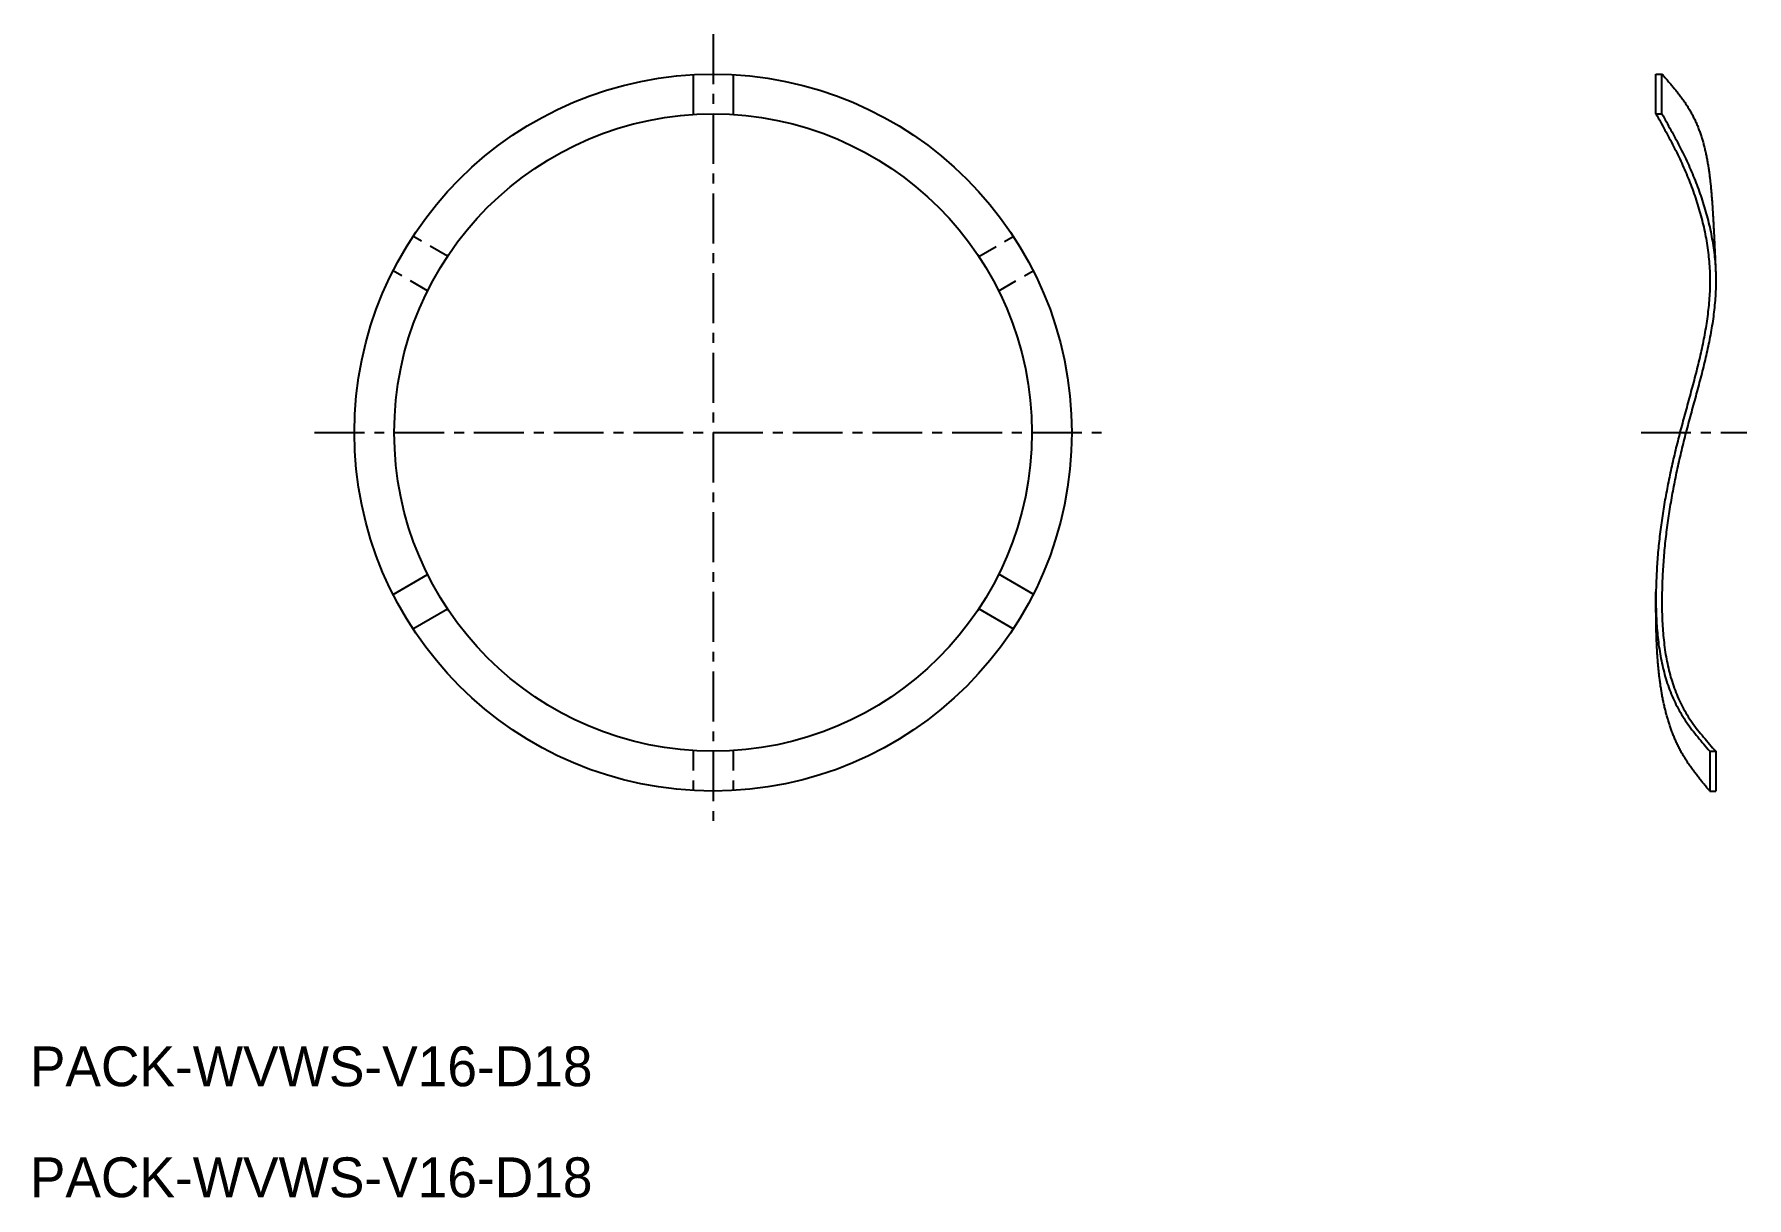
# Model space of a CAD drawing. Extents: x 74.2 to 117.2, y 14.3 to 43.5.
import ezdxf

# ---------------------------------------------------------------- set-up
doc = ezdxf.new("R2010")
doc.units = 0
doc.linetypes.add('CENTER', pattern=[2, 1.25, -0.25, 0.25, -0.25])
doc.linetypes.add('DASHED', pattern=[0.75, 0.5, -0.25])
doc.layers.get('0').update_dxf_attribs({"linetype": 'CONTINUOUS'})
doc.layers.add('CENTER', color=1, linetype='CENTER')

msp = doc.modelspace()

# ---------------------------------------------------------------- linework, layer by layer
at = {"color": 7, "linetype": 'CONTINUOUS'}
for p, q in [((90.767, 42.47), (90.767, 41.469)), ((91.767, 42.47), (91.767, 41.468)), ((114.924, 42.484), (115.074, 42.484)), ((114.924, 41.484), (114.924, 42.484)), ((115.074, 41.484), (115.074, 42.484)), ((114.924, 41.484), (115.074, 41.484)), ((83.233, 29.423), (84.1, 29.924)), ((99.297, 29.425), (98.43, 29.926)), ((83.733, 28.557), (84.6, 29.058)), ((98.797, 28.559), (97.93, 29.06)), ((116.274, 25.484), (116.274, 24.484)), ((116.274, 25.484), (116.424, 25.484)), ((116.424, 25.484), (116.424, 24.484)), ((116.274, 24.484), (116.424, 24.484))]:
    msp.add_line(p, q, dxfattribs=at)
at = {"color": 3, "linetype": 'DASHED'}
for p, q in [((84.6, 37.91), (83.733, 38.411)), ((97.93, 37.908), (98.797, 38.409)), ((84.1, 37.044), (83.233, 37.545)), ((98.43, 37.042), (99.297, 37.543)), ((90.767, 25.5), (90.767, 24.498)), ((91.767, 25.5), (91.767, 24.498))]:
    msp.add_line(p, q, dxfattribs=at)
at = {"color": 7}
for points in [[(115.074, 42.484, 0), (115.092, 42.463, 0), (115.111, 42.442, 0), (115.129, 42.421, 0), (115.148, 42.399, 0), (115.166, 42.378, 0), (115.185, 42.357, 0), (115.203, 42.336, 0), (115.221, 42.314, 0), (115.24, 42.293, 0), (115.258, 42.272, 0), (115.276, 42.251, 0), (115.294, 42.229, 0), (115.313, 42.208, 0), (115.331, 42.186, 0), (115.349, 42.165, 0), (115.366, 42.143, 0), (115.384, 42.122, 0), (115.402, 42.1, 0), (115.419, 42.078, 0), (115.437, 42.057, 0), (115.454, 42.035, 0), (115.472, 42.013, 0), (115.489, 41.991, 0), (115.506, 41.969, 0), (115.523, 41.947, 0), (115.539, 41.925, 0), (115.556, 41.903, 0), (115.572, 41.88, 0), (115.589, 41.858, 0), (115.605, 41.836, 0), (115.621, 41.813, 0), (115.636, 41.79, 0), (115.652, 41.768, 0), (115.667, 41.745, 0), (115.683, 41.722, 0), (115.698, 41.699, 0), (115.712, 41.676, 0), (115.727, 41.653, 0), (115.741, 41.629, 0), (115.756, 41.606, 0), (115.77, 41.582, 0), (115.783, 41.559, 0), (115.797, 41.535, 0), (115.81, 41.511, 0), (115.823, 41.487, 0), (115.836, 41.463, 0), (115.848, 41.438, 0), (115.861, 41.414, 0), (115.873, 41.389, 0), (115.885, 41.365, 0), (115.897, 41.34, 0), (115.908, 41.315, 0), (115.919, 41.29, 0), (115.931, 41.265, 0), (115.941, 41.24, 0), (115.952, 41.215, 0), (115.963, 41.19, 0), (115.973, 41.164, 0), (115.983, 41.139, 0), (115.993, 41.113, 0), (116.002, 41.087, 0), (116.012, 41.062, 0), (116.021, 41.036, 0), (116.03, 41.01, 0), (116.039, 40.983, 0), (116.048, 40.957, 0), (116.057, 40.931, 0), (116.065, 40.905, 0), (116.073, 40.878, 0), (116.081, 40.852, 0), (116.089, 40.825, 0), (116.097, 40.799, 0), (116.105, 40.772, 0), (116.112, 40.745, 0), (116.119, 40.718, 0), (116.126, 40.691, 0), (116.133, 40.664, 0), (116.14, 40.637, 0), (116.147, 40.61, 0), (116.153, 40.583, 0), (116.16, 40.556, 0), (116.166, 40.529, 0), (116.172, 40.501, 0), (116.178, 40.474, 0), (116.184, 40.446, 0), (116.189, 40.419, 0), (116.195, 40.391, 0), (116.2, 40.364, 0), (116.205, 40.336, 0), (116.21, 40.308, 0), (116.215, 40.28, 0), (116.22, 40.253, 0), (116.225, 40.225, 0), (116.23, 40.197, 0), (116.234, 40.169, 0), (116.239, 40.141, 0), (116.243, 40.113, 0), (116.247, 40.085, 0), (116.251, 40.057, 0), (116.255, 40.029, 0), (116.259, 40.001, 0), (116.263, 39.972, 0), (116.266, 39.944, 0), (116.27, 39.916, 0), (116.274, 39.888, 0), (116.277, 39.859, 0), (116.28, 39.831, 0), (116.284, 39.803, 0), (116.287, 39.775, 0), (116.29, 39.746, 0), (116.293, 39.718, 0), (116.296, 39.69, 0), (116.299, 39.661, 0), (116.301, 39.633, 0), (116.304, 39.604, 0), (116.307, 39.576, 0), (116.309, 39.548, 0), (116.312, 39.519, 0), (116.314, 39.491, 0), (116.317, 39.462, 0), (116.319, 39.434, 0), (116.321, 39.406, 0), (116.323, 39.377, 0), (116.326, 39.349, 0), (116.328, 39.321, 0), (116.33, 39.292, 0), (116.332, 39.264, 0), (116.334, 39.235, 0), (116.336, 39.207, 0), (116.338, 39.179, 0), (116.34, 39.15, 0), (116.342, 39.122, 0), (116.343, 39.094, 0), (116.345, 39.066, 0), (116.347, 39.037, 0), (116.349, 39.009, 0), (116.35, 38.981, 0), (116.352, 38.953, 0), (116.354, 38.925, 0), (116.356, 38.897, 0), (116.357, 38.869, 0), (116.359, 38.841, 0), (116.361, 38.813, 0), (116.362, 38.785, 0), (116.364, 38.757, 0), (116.365, 38.729, 0), (116.367, 38.701, 0), (116.368, 38.673, 0), (116.37, 38.645, 0), (116.371, 38.617, 0), (116.373, 38.589, 0), (116.374, 38.561, 0), (116.376, 38.533, 0), (116.377, 38.506, 0), (116.379, 38.478, 0), (116.38, 38.45, 0), (116.381, 38.422, 0), (116.383, 38.395, 0), (116.384, 38.367, 0), (116.386, 38.339, 0), (116.387, 38.311, 0), (116.388, 38.284, 0), (116.39, 38.256, 0), (116.391, 38.228, 0), (116.392, 38.201, 0), (116.394, 38.173, 0), (116.395, 38.145, 0), (116.396, 38.118, 0), (116.397, 38.09, 0), (116.399, 38.062, 0), (116.4, 38.035, 0), (116.401, 38.007, 0), (116.402, 37.98, 0), (116.404, 37.952, 0), (116.405, 37.925, 0), (116.406, 37.897, 0), (116.407, 37.869, 0), (116.408, 37.842, 0), (116.41, 37.814, 0), (116.411, 37.787, 0), (116.412, 37.759, 0), (116.413, 37.732, 0), (116.414, 37.704, 0), (116.415, 37.677, 0), (116.417, 37.649, 0), (116.418, 37.622, 0), (116.419, 37.594, 0), (116.42, 37.567, 0), (116.421, 37.539, 0), (116.422, 37.512, 0), (116.424, 37.484, 0)], [(114.924, 41.484, 0), (114.952, 41.434, 0), (114.98, 41.383, 0), (115.008, 41.332, 0), (115.036, 41.282, 0), (115.064, 41.231, 0), (115.092, 41.18, 0), (115.12, 41.129, 0), (115.148, 41.078, 0), (115.176, 41.027, 0), (115.203, 40.976, 0), (115.231, 40.925, 0), (115.258, 40.874, 0), (115.285, 40.823, 0), (115.312, 40.771, 0), (115.339, 40.719, 0), (115.365, 40.668, 0), (115.392, 40.616, 0), (115.418, 40.564, 0), (115.444, 40.512, 0), (115.469, 40.459, 0), (115.495, 40.407, 0), (115.52, 40.354, 0), (115.545, 40.301, 0), (115.569, 40.248, 0), (115.593, 40.195, 0), (115.617, 40.141, 0), (115.641, 40.087, 0), (115.664, 40.033, 0), (115.687, 39.979, 0), (115.709, 39.925, 0), (115.732, 39.871, 0), (115.753, 39.816, 0), (115.775, 39.761, 0), (115.796, 39.706, 0), (115.817, 39.651, 0), (115.837, 39.596, 0), (115.857, 39.541, 0), (115.877, 39.485, 0), (115.896, 39.43, 0), (115.915, 39.374, 0), (115.933, 39.318, 0), (115.951, 39.262, 0), (115.969, 39.206, 0), (115.986, 39.15, 0), (116.003, 39.093, 0), (116.019, 39.037, 0), (116.035, 38.98, 0), (116.051, 38.924, 0), (116.066, 38.867, 0), (116.08, 38.81, 0), (116.094, 38.753, 0), (116.108, 38.696, 0), (116.121, 38.639, 0), (116.133, 38.582, 0), (116.146, 38.525, 0), (116.157, 38.468, 0), (116.168, 38.41, 0), (116.179, 38.353, 0), (116.189, 38.296, 0), (116.199, 38.238, 0), (116.208, 38.181, 0), (116.216, 38.123, 0), (116.224, 38.066, 0), (116.232, 38.008, 0), (116.239, 37.95, 0), (116.245, 37.893, 0), (116.251, 37.835, 0), (116.256, 37.778, 0), (116.261, 37.72, 0), (116.265, 37.662, 0), (116.268, 37.605, 0), (116.271, 37.547, 0), (116.273, 37.489, 0), (116.275, 37.432, 0), (116.276, 37.374, 0), (116.277, 37.317, 0), (116.277, 37.259, 0), (116.276, 37.202, 0), (116.275, 37.144, 0), (116.273, 37.087, 0), (116.271, 37.029, 0), (116.268, 36.971, 0), (116.265, 36.914, 0), (116.261, 36.857, 0), (116.257, 36.799, 0), (116.252, 36.742, 0), (116.247, 36.684, 0), (116.241, 36.627, 0), (116.235, 36.57, 0), (116.228, 36.512, 0), (116.221, 36.455, 0), (116.214, 36.398, 0), (116.206, 36.34, 0), (116.198, 36.283, 0), (116.189, 36.226, 0), (116.18, 36.169, 0), (116.171, 36.111, 0), (116.161, 36.054, 0), (116.151, 35.997, 0), (116.14, 35.94, 0), (116.13, 35.883, 0), (116.119, 35.825, 0), (116.107, 35.768, 0), (116.096, 35.711, 0), (116.084, 35.654, 0), (116.071, 35.597, 0), (116.059, 35.54, 0), (116.046, 35.483, 0), (116.033, 35.426, 0), (116.02, 35.369, 0), (116.007, 35.312, 0), (115.993, 35.255, 0), (115.979, 35.198, 0), (115.965, 35.141, 0), (115.951, 35.084, 0), (115.937, 35.027, 0), (115.923, 34.97, 0), (115.908, 34.913, 0), (115.893, 34.856, 0), (115.878, 34.799, 0), (115.863, 34.742, 0), (115.848, 34.685, 0), (115.833, 34.628, 0), (115.818, 34.571, 0), (115.802, 34.515, 0), (115.787, 34.458, 0), (115.772, 34.401, 0), (115.756, 34.344, 0), (115.741, 34.287, 0), (115.725, 34.23, 0), (115.709, 34.174, 0), (115.694, 34.117, 0), (115.678, 34.06, 0), (115.663, 34.004, 0), (115.647, 33.947, 0), (115.632, 33.89, 0), (115.617, 33.833, 0), (115.601, 33.777, 0), (115.586, 33.72, 0), (115.571, 33.663, 0), (115.556, 33.607, 0), (115.541, 33.55, 0), (115.526, 33.493, 0), (115.511, 33.437, 0), (115.497, 33.38, 0), (115.482, 33.324, 0), (115.468, 33.267, 0), (115.454, 33.21, 0), (115.44, 33.154, 0), (115.426, 33.097, 0), (115.412, 33.041, 0), (115.399, 32.984, 0), (115.385, 32.927, 0), (115.372, 32.871, 0), (115.359, 32.814, 0), (115.346, 32.758, 0), (115.333, 32.701, 0), (115.32, 32.644, 0), (115.308, 32.588, 0), (115.295, 32.531, 0), (115.283, 32.474, 0), (115.271, 32.418, 0), (115.259, 32.361, 0), (115.247, 32.304, 0), (115.236, 32.248, 0), (115.225, 32.191, 0), (115.213, 32.134, 0), (115.202, 32.077, 0), (115.192, 32.02, 0), (115.181, 31.964, 0), (115.17, 31.907, 0), (115.16, 31.85, 0), (115.15, 31.793, 0), (115.14, 31.736, 0), (115.13, 31.679, 0), (115.121, 31.622, 0), (115.112, 31.565, 0), (115.103, 31.508, 0), (115.094, 31.451, 0), (115.085, 31.393, 0), (115.076, 31.336, 0), (115.068, 31.279, 0), (115.06, 31.221, 0), (115.052, 31.164, 0), (115.044, 31.107, 0), (115.037, 31.049, 0), (115.03, 30.992, 0), (115.023, 30.934, 0), (115.016, 30.876, 0), (115.009, 30.819, 0), (115.003, 30.761, 0), (114.997, 30.703, 0), (114.991, 30.645, 0), (114.985, 30.587, 0), (114.98, 30.529, 0), (114.974, 30.471, 0), (114.969, 30.413, 0), (114.965, 30.355, 0), (114.96, 30.297, 0), (114.956, 30.238, 0), (114.952, 30.18, 0), (114.948, 30.121, 0), (114.945, 30.063, 0), (114.941, 30.004, 0), (114.938, 29.945, 0), (114.936, 29.887, 0), (114.933, 29.828, 0), (114.931, 29.769, 0), (114.929, 29.71, 0), (114.927, 29.651, 0), (114.926, 29.591, 0), (114.924, 29.532, 0), (114.923, 29.473, 0), (114.923, 29.413, 0), (114.922, 29.354, 0), (114.922, 29.294, 0), (114.923, 29.234, 0), (114.923, 29.174, 0), (114.924, 29.115, 0), (114.925, 29.055, 0), (114.927, 28.995, 0), (114.929, 28.935, 0), (114.931, 28.875, 0), (114.933, 28.816, 0), (114.937, 28.756, 0), (114.94, 28.696, 0), (114.944, 28.636, 0), (114.948, 28.577, 0), (114.953, 28.517, 0), (114.958, 28.457, 0), (114.964, 28.398, 0), (114.97, 28.339, 0), (114.976, 28.279, 0), (114.983, 28.22, 0), (114.991, 28.162, 0), (114.999, 28.103, 0), (115.008, 28.044, 0), (115.017, 27.985, 0), (115.027, 27.927, 0), (115.037, 27.869, 0), (115.048, 27.811, 0), (115.059, 27.753, 0), (115.071, 27.696, 0), (115.084, 27.638, 0), (115.097, 27.581, 0), (115.111, 27.524, 0), (115.125, 27.468, 0), (115.14, 27.412, 0), (115.156, 27.355, 0), (115.173, 27.3, 0), (115.19, 27.244, 0), (115.208, 27.189, 0), (115.226, 27.134, 0), (115.245, 27.08, 0), (115.265, 27.026, 0), (115.286, 26.972, 0), (115.307, 26.918, 0), (115.33, 26.865, 0), (115.353, 26.812, 0), (115.376, 26.76, 0), (115.401, 26.708, 0), (115.426, 26.657, 0), (115.452, 26.606, 0), (115.479, 26.555, 0), (115.507, 26.505, 0), (115.536, 26.455, 0), (115.565, 26.406, 0), (115.596, 26.357, 0), (115.627, 26.308, 0), (115.658, 26.26, 0), (115.691, 26.213, 0), (115.724, 26.165, 0), (115.758, 26.119, 0), (115.792, 26.072, 0), (115.827, 26.026, 0), (115.863, 25.98, 0), (115.899, 25.934, 0), (115.935, 25.888, 0), (115.972, 25.843, 0), (116.009, 25.797, 0), (116.046, 25.752, 0), (116.084, 25.707, 0), (116.121, 25.663, 0), (116.159, 25.618, 0), (116.197, 25.573, 0), (116.235, 25.529, 0), (116.274, 25.484, 0)], [(115.074, 41.484, 0), (115.102, 41.434, 0), (115.13, 41.383, 0), (115.158, 41.332, 0), (115.186, 41.281, 0), (115.214, 41.231, 0), (115.242, 41.18, 0), (115.27, 41.129, 0), (115.298, 41.078, 0), (115.326, 41.027, 0), (115.353, 40.976, 0), (115.381, 40.925, 0), (115.408, 40.874, 0), (115.435, 40.822, 0), (115.462, 40.771, 0), (115.489, 40.719, 0), (115.515, 40.667, 0), (115.542, 40.615, 0), (115.568, 40.563, 0), (115.594, 40.511, 0), (115.62, 40.459, 0), (115.645, 40.406, 0), (115.67, 40.353, 0), (115.695, 40.3, 0), (115.719, 40.247, 0), (115.744, 40.194, 0), (115.767, 40.14, 0), (115.791, 40.087, 0), (115.814, 40.033, 0), (115.837, 39.979, 0), (115.86, 39.924, 0), (115.882, 39.87, 0), (115.904, 39.815, 0), (115.925, 39.761, 0), (115.946, 39.706, 0), (115.967, 39.651, 0), (115.988, 39.595, 0), (116.008, 39.54, 0), (116.027, 39.484, 0), (116.047, 39.429, 0), (116.065, 39.373, 0), (116.084, 39.317, 0), (116.102, 39.261, 0), (116.119, 39.205, 0), (116.137, 39.149, 0), (116.153, 39.092, 0), (116.17, 39.036, 0), (116.186, 38.979, 0), (116.201, 38.923, 0), (116.216, 38.866, 0), (116.231, 38.809, 0), (116.245, 38.752, 0), (116.258, 38.695, 0), (116.271, 38.638, 0), (116.284, 38.581, 0), (116.296, 38.524, 0), (116.308, 38.466, 0), (116.319, 38.409, 0), (116.329, 38.352, 0), (116.34, 38.294, 0), (116.349, 38.237, 0), (116.358, 38.179, 0), (116.367, 38.122, 0), (116.375, 38.064, 0), (116.382, 38.007, 0), (116.389, 37.949, 0), (116.395, 37.891, 0), (116.401, 37.834, 0), (116.406, 37.776, 0), (116.411, 37.718, 0), (116.415, 37.66, 0), (116.418, 37.603, 0), (116.421, 37.545, 0), (116.423, 37.487, 0), (116.425, 37.43, 0), (116.426, 37.372, 0), (116.427, 37.315, 0), (116.427, 37.257, 0), (116.426, 37.2, 0), (116.425, 37.142, 0), (116.423, 37.084, 0), (116.42, 37.027, 0), (116.418, 36.969, 0), (116.414, 36.912, 0), (116.41, 36.854, 0), (116.406, 36.797, 0), (116.401, 36.739, 0), (116.396, 36.682, 0), (116.39, 36.625, 0), (116.384, 36.567, 0), (116.377, 36.51, 0), (116.37, 36.453, 0), (116.363, 36.395, 0), (116.355, 36.338, 0), (116.347, 36.281, 0), (116.338, 36.223, 0), (116.329, 36.166, 0), (116.319, 36.109, 0), (116.31, 36.051, 0), (116.299, 35.994, 0), (116.289, 35.937, 0), (116.278, 35.88, 0), (116.267, 35.822, 0), (116.256, 35.765, 0), (116.244, 35.708, 0), (116.232, 35.651, 0), (116.22, 35.594, 0), (116.207, 35.537, 0), (116.195, 35.48, 0), (116.182, 35.422, 0), (116.169, 35.365, 0), (116.155, 35.308, 0), (116.141, 35.251, 0), (116.128, 35.194, 0), (116.114, 35.137, 0), (116.1, 35.08, 0), (116.085, 35.023, 0), (116.071, 34.966, 0), (116.056, 34.909, 0), (116.041, 34.852, 0), (116.026, 34.795, 0), (116.011, 34.739, 0), (115.996, 34.682, 0), (115.981, 34.625, 0), (115.966, 34.568, 0), (115.951, 34.511, 0), (115.935, 34.454, 0), (115.92, 34.397, 0), (115.904, 34.34, 0), (115.889, 34.284, 0), (115.873, 34.227, 0), (115.858, 34.17, 0), (115.842, 34.113, 0), (115.827, 34.057, 0), (115.811, 34, 0), (115.796, 33.943, 0), (115.78, 33.886, 0), (115.765, 33.83, 0), (115.75, 33.773, 0), (115.735, 33.716, 0), (115.72, 33.66, 0), (115.705, 33.603, 0), (115.69, 33.546, 0), (115.675, 33.49, 0), (115.66, 33.433, 0), (115.646, 33.377, 0), (115.632, 33.32, 0), (115.617, 33.263, 0), (115.603, 33.207, 0), (115.589, 33.15, 0), (115.576, 33.094, 0), (115.562, 33.037, 0), (115.549, 32.98, 0), (115.535, 32.924, 0), (115.522, 32.867, 0), (115.509, 32.811, 0), (115.496, 32.754, 0), (115.484, 32.698, 0), (115.471, 32.641, 0), (115.459, 32.584, 0), (115.446, 32.528, 0), (115.434, 32.471, 0), (115.422, 32.414, 0), (115.411, 32.358, 0), (115.399, 32.301, 0), (115.388, 32.244, 0), (115.376, 32.188, 0), (115.365, 32.131, 0), (115.354, 32.074, 0), (115.344, 32.017, 0), (115.333, 31.96, 0), (115.323, 31.904, 0), (115.313, 31.847, 0), (115.303, 31.79, 0), (115.293, 31.733, 0), (115.283, 31.676, 0), (115.274, 31.619, 0), (115.265, 31.562, 0), (115.256, 31.505, 0), (115.247, 31.447, 0), (115.238, 31.39, 0), (115.23, 31.333, 0), (115.221, 31.276, 0), (115.213, 31.218, 0), (115.206, 31.161, 0), (115.198, 31.103, 0), (115.19, 31.046, 0), (115.183, 30.988, 0), (115.176, 30.931, 0), (115.169, 30.873, 0), (115.163, 30.815, 0), (115.156, 30.757, 0), (115.15, 30.7, 0), (115.144, 30.642, 0), (115.139, 30.584, 0), (115.133, 30.526, 0), (115.128, 30.467, 0), (115.123, 30.409, 0), (115.118, 30.351, 0), (115.113, 30.293, 0), (115.109, 30.234, 0), (115.105, 30.176, 0), (115.101, 30.117, 0), (115.097, 30.058, 0), (115.094, 30, 0), (115.09, 29.941, 0), (115.087, 29.882, 0), (115.085, 29.823, 0), (115.082, 29.764, 0), (115.08, 29.704, 0), (115.078, 29.645, 0), (115.076, 29.586, 0), (115.075, 29.526, 0), (115.073, 29.467, 0), (115.072, 29.407, 0), (115.072, 29.347, 0), (115.071, 29.288, 0), (115.071, 29.228, 0), (115.071, 29.168, 0), (115.071, 29.108, 0), (115.072, 29.048, 0), (115.073, 28.988, 0), (115.075, 28.928, 0), (115.077, 28.868, 0), (115.079, 28.808, 0), (115.082, 28.748, 0), (115.085, 28.688, 0), (115.088, 28.628, 0), (115.092, 28.568, 0), (115.096, 28.508, 0), (115.101, 28.449, 0), (115.106, 28.389, 0), (115.112, 28.329, 0), (115.118, 28.27, 0), (115.125, 28.211, 0), (115.132, 28.152, 0), (115.139, 28.093, 0), (115.148, 28.034, 0), (115.156, 27.975, 0), (115.166, 27.917, 0), (115.176, 27.858, 0), (115.186, 27.8, 0), (115.197, 27.743, 0), (115.209, 27.685, 0), (115.221, 27.628, 0), (115.234, 27.57, 0), (115.248, 27.514, 0), (115.262, 27.457, 0), (115.277, 27.401, 0), (115.292, 27.344, 0), (115.309, 27.289, 0), (115.326, 27.233, 0), (115.343, 27.178, 0), (115.362, 27.123, 0), (115.381, 27.069, 0), (115.401, 27.015, 0), (115.422, 26.961, 0), (115.443, 26.908, 0), (115.465, 26.855, 0), (115.488, 26.802, 0), (115.512, 26.75, 0), (115.537, 26.698, 0), (115.562, 26.647, 0), (115.589, 26.596, 0), (115.616, 26.546, 0), (115.644, 26.496, 0), (115.673, 26.446, 0), (115.703, 26.397, 0), (115.734, 26.349, 0), (115.765, 26.301, 0), (115.798, 26.253, 0), (115.831, 26.206, 0), (115.864, 26.159, 0), (115.899, 26.112, 0), (115.934, 26.066, 0), (115.969, 26.02, 0), (116.005, 25.974, 0), (116.042, 25.929, 0), (116.079, 25.884, 0), (116.116, 25.839, 0), (116.154, 25.794, 0), (116.192, 25.75, 0), (116.23, 25.705, 0), (116.269, 25.661, 0), (116.307, 25.616, 0), (116.346, 25.572, 0), (116.385, 25.528, 0), (116.424, 25.484, 0)], [(116.274, 24.484, 0), (116.256, 24.506, 0), (116.238, 24.527, 0), (116.22, 24.549, 0), (116.202, 24.57, 0), (116.184, 24.592, 0), (116.166, 24.613, 0), (116.148, 24.635, 0), (116.131, 24.657, 0), (116.113, 24.678, 0), (116.095, 24.7, 0), (116.078, 24.722, 0), (116.06, 24.743, 0), (116.042, 24.765, 0), (116.025, 24.787, 0), (116.008, 24.809, 0), (115.99, 24.831, 0), (115.973, 24.853, 0), (115.956, 24.875, 0), (115.939, 24.897, 0), (115.922, 24.919, 0), (115.905, 24.941, 0), (115.888, 24.963, 0), (115.871, 24.985, 0), (115.855, 25.008, 0), (115.838, 25.03, 0), (115.822, 25.052, 0), (115.806, 25.075, 0), (115.79, 25.098, 0), (115.774, 25.12, 0), (115.758, 25.143, 0), (115.742, 25.166, 0), (115.727, 25.189, 0), (115.711, 25.212, 0), (115.696, 25.235, 0), (115.681, 25.258, 0), (115.666, 25.282, 0), (115.652, 25.305, 0), (115.637, 25.328, 0), (115.623, 25.352, 0), (115.609, 25.376, 0), (115.595, 25.4, 0), (115.581, 25.424, 0), (115.567, 25.448, 0), (115.554, 25.472, 0), (115.541, 25.496, 0), (115.528, 25.521, 0), (115.515, 25.545, 0), (115.503, 25.57, 0), (115.49, 25.595, 0), (115.478, 25.619, 0), (115.466, 25.644, 0), (115.454, 25.669, 0), (115.442, 25.694, 0), (115.431, 25.72, 0), (115.419, 25.745, 0), (115.408, 25.77, 0), (115.397, 25.796, 0), (115.386, 25.821, 0), (115.376, 25.847, 0), (115.365, 25.873, 0), (115.355, 25.899, 0), (115.345, 25.924, 0), (115.335, 25.95, 0), (115.325, 25.977, 0), (115.315, 26.003, 0), (115.306, 26.029, 0), (115.297, 26.055, 0), (115.287, 26.081, 0), (115.278, 26.108, 0), (115.269, 26.134, 0), (115.261, 26.161, 0), (115.252, 26.188, 0), (115.244, 26.214, 0), (115.236, 26.241, 0), (115.227, 26.268, 0), (115.219, 26.295, 0), (115.212, 26.322, 0), (115.204, 26.349, 0), (115.196, 26.376, 0), (115.189, 26.403, 0), (115.182, 26.43, 0), (115.175, 26.457, 0), (115.168, 26.485, 0), (115.161, 26.512, 0), (115.154, 26.539, 0), (115.147, 26.567, 0), (115.141, 26.594, 0), (115.135, 26.621, 0), (115.128, 26.649, 0), (115.122, 26.677, 0), (115.116, 26.704, 0), (115.111, 26.732, 0), (115.105, 26.759, 0), (115.099, 26.787, 0), (115.094, 26.815, 0), (115.089, 26.842, 0), (115.083, 26.87, 0), (115.078, 26.898, 0), (115.073, 26.926, 0), (115.068, 26.954, 0), (115.064, 26.981, 0), (115.059, 27.009, 0), (115.054, 27.037, 0), (115.05, 27.065, 0), (115.045, 27.093, 0), (115.041, 27.121, 0), (115.037, 27.149, 0), (115.033, 27.177, 0), (115.029, 27.205, 0), (115.025, 27.233, 0), (115.021, 27.261, 0), (115.018, 27.288, 0), (115.014, 27.316, 0), (115.011, 27.344, 0), (115.007, 27.372, 0), (115.004, 27.4, 0), (115.001, 27.428, 0), (114.998, 27.456, 0), (114.995, 27.484, 0), (114.992, 27.512, 0), (114.989, 27.54, 0), (114.986, 27.568, 0), (114.983, 27.596, 0), (114.981, 27.624, 0), (114.978, 27.651, 0), (114.976, 27.679, 0), (114.973, 27.707, 0), (114.971, 27.735, 0), (114.969, 27.763, 0), (114.967, 27.791, 0), (114.964, 27.819, 0), (114.962, 27.847, 0), (114.96, 27.874, 0), (114.958, 27.902, 0), (114.957, 27.93, 0), (114.955, 27.958, 0), (114.953, 27.986, 0), (114.952, 28.014, 0), (114.95, 28.041, 0), (114.948, 28.069, 0), (114.947, 28.097, 0), (114.946, 28.125, 0), (114.944, 28.153, 0), (114.943, 28.18, 0), (114.942, 28.208, 0), (114.94, 28.236, 0), (114.939, 28.264, 0), (114.938, 28.292, 0), (114.937, 28.319, 0), (114.936, 28.347, 0), (114.935, 28.375, 0), (114.934, 28.403, 0), (114.934, 28.43, 0), (114.933, 28.458, 0), (114.932, 28.486, 0), (114.931, 28.514, 0), (114.931, 28.541, 0), (114.93, 28.569, 0), (114.929, 28.597, 0), (114.929, 28.625, 0), (114.928, 28.652, 0), (114.928, 28.68, 0), (114.927, 28.708, 0), (114.927, 28.736, 0), (114.927, 28.764, 0), (114.926, 28.791, 0), (114.926, 28.819, 0), (114.926, 28.847, 0), (114.925, 28.874, 0), (114.925, 28.902, 0), (114.925, 28.93, 0), (114.925, 28.958, 0), (114.924, 28.985, 0), (114.924, 29.013, 0), (114.924, 29.041, 0), (114.924, 29.069, 0), (114.924, 29.096, 0), (114.924, 29.124, 0), (114.924, 29.152, 0), (114.924, 29.179, 0), (114.924, 29.207, 0), (114.924, 29.235, 0), (114.924, 29.262, 0), (114.924, 29.29, 0), (114.924, 29.318, 0), (114.924, 29.346, 0), (114.924, 29.373, 0), (114.924, 29.401, 0), (114.924, 29.429, 0), (114.924, 29.456, 0), (114.924, 29.484, 0)]]:
    msp.add_polyline3d(points, dxfattribs=at)
at = {"color": 7, "linetype": 'CONTINUOUS'}
for radius in [9, 8]:
    msp.add_circle((91.264, 33.484), radius, dxfattribs=at)
at = {"layer": 'CENTER', "color": 1, "linetype": 'CENTER'}
for p, q in [((91.267, 43.484), (91.267, 23.484)), ((81.264, 33.484), (101.264, 33.484)), ((114.548, 33.484), (117.201, 33.484))]:
    msp.add_line(p, q, dxfattribs=at)

# ---------------------------------------------------------------- texts
at = {"color": 7, "linetype": 'CONTINUOUS'}
for p in [(74.12, 17.074), (74.12, 14.289)]:
    msp.add_text('PACK-WVWS-V16-D18', height=1, dxfattribs=at).set_placement(p)

doc.saveas('drawing.dxf')
